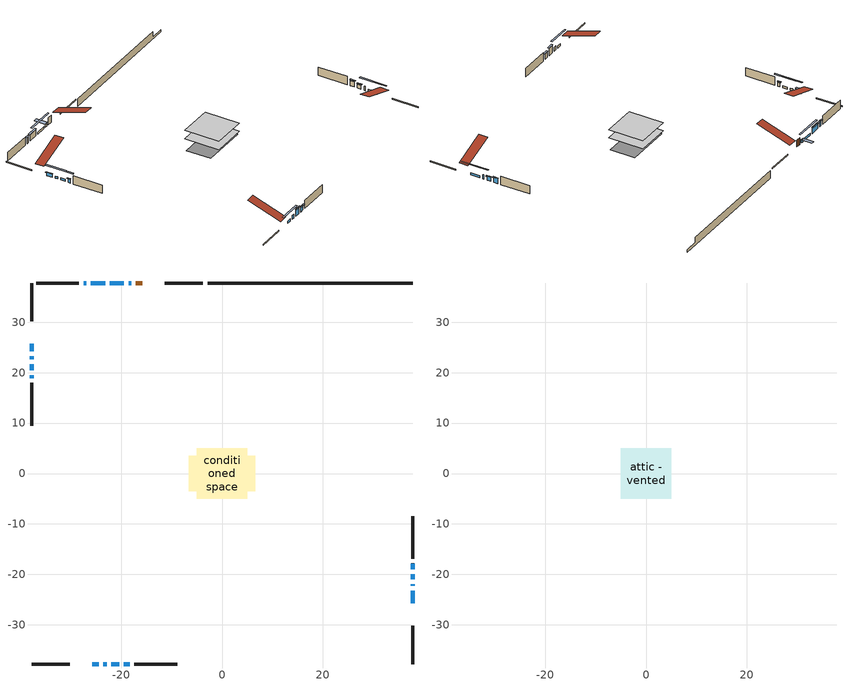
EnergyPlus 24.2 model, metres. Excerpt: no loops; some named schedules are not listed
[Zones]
conditioned space
 floor adiabatic (AdiabaticFloorConstruction): -4.98,-4.98 -4.98,4.98 4.98,4.98 4.98,-4.98 z0.61
 floor foundation (Slab1 construction): -6.6,-3.56 -6.6,3.56 6.6,3.56 6.6,-3.56 z-1.6
 wall outside (RimJoist1 construction): -3.78,37.79 -11.4,37.79 / -37.79,-37.79 -30.17,-37.79 / -37.79,37.79 -37.79,30.17 / 37.79,-37.79 37.79,-30.17 z0.61:0.91
 wall outside (AdiabaticWallConstruction 1): -15.81,37.79 -17.09,37.79 z0.61:2.64
 wall outside (AdiabaticWallConstruction): -18.01,37.79 -18.53,37.79 z0.61:1.43; -37.79,25.76 -37.79,24.23 z0.61:1.53; 37.79,-25.76 37.79,-23.21 z0.61:1.24; -19.45,37.79 -22.27,37.79 z0.61:1.2; -25.76,-37.79 -24.48,-37.79 / -37.79,23.3 -37.79,22.64 z0.61:1.27; -23.56,-37.79 -22.86,-37.79 / 37.79,-22.29 37.79,-21.94 z0.61:1.83; -37.79,21.71 -37.79,20.44 z0.61:1.22; 37.79,-21.02 37.79,-19.95 / -37.79,19.51 -37.79,18.9 z0.61:1.75; 37.79,-19.02 37.79,-17.85 / -19.48,-37.79 -18.31,-37.79 z0.61:2.13; -23.2,37.79 -26.02,37.79 z0.61:2.34; -26.95,37.79 -27.46,37.79 z0.61:2.26; -21.94,-37.79 -20.41,-37.79 z0.61:2.64
 wall outside (Wall1 construction): -28.39,37.79 -36.86,37.79 / -17.39,-37.79 -8.92,-37.79 / -37.79,17.97 -37.79,9.5 / 37.79,-16.92 37.79,-8.45 z0.61:3.05
 wall foundation (FoundationWall1 construction): -2.85,37.79,-1.6 -2.85,37.79,0.61 33.72,37.79,0.61 33.72,37.79,-0.9 37.79,37.79,-0.9 37.79,37.79,-1.6
 window (WindowConstruction 8): -18.02,37.79 -18.53,37.79 z0.61:1.42
 window (WindowConstruction 7): -37.79,25.75 -37.79,24.23 z0.61:1.52
 window (WindowConstruction 10): 37.79,-25.75 37.79,-23.21 z0.61:1.24
 window (WindowConstruction 11): -19.45,37.79 -22.27,37.79 z0.61:1.2
 window (WindowConstruction 12): -25.75,-37.79 -24.48,-37.79 z0.61:1.27
 window (WindowConstruction 13): -23.55,-37.79 -22.87,-37.79 z0.61:1.83
 window (WindowConstruction 14): -37.79,23.3 -37.79,22.64 z0.61:1.27
 window (WindowConstruction 15): -37.79,21.71 -37.79,20.44 z0.61:1.22
 window (WindowConstruction 9): 37.79,-22.28 37.79,-21.95 z0.61:1.83
 window (WindowConstruction): 37.79,-21.02 37.79,-19.95 z0.61:1.75
 window (WindowConstruction 1): 37.79,-19.02 37.79,-17.85 z0.61:2.13
 window (WindowConstruction 2): -23.2,37.79 -26.02,37.79 z0.61:2.34
 window (WindowConstruction 3): -26.95,37.79 -27.46,37.79 z0.61:2.26
 window (WindowConstruction 4): -21.94,-37.79 -20.41,-37.79 z0.61:2.64
 window (WindowConstruction 5): -19.48,-37.79 -18.32,-37.79 z0.61:2.13
 window (WindowConstruction 6): -37.79,19.51 -37.79,18.9 z0.61:1.75
 door (Door): -15.82,37.79 -17.09,37.79 z0.61:2.64
 ceiling adiabatic (AdiabaticFloorConstruction): 4.98,-4.98 4.98,4.98 -4.98,4.98 -4.98,-4.98 z0.61
attic - vented
 floor to conditioned space (Floor1 construction Reversed): -4.98,-4.98 -4.98,4.98 4.98,4.98 4.98,-4.98 z3.05
 roof outside (Roof1 construction): -14.89,37.79,3.05 -14.89,28.09,6.28 -12.33,28.09,6.28 -12.33,37.79,3.05; -26.68,-37.79,3.05 -26.68,-28.09,6.28 -29.24,-28.09,6.28 -29.24,-37.79,3.05; -37.79,26.68,3.05 -28.09,26.68,6.28 -28.09,29.24,6.28 -37.79,29.24,3.05; 37.79,-26.68,3.05 28.09,-26.68,6.28 28.09,-29.24,6.28 37.79,-29.24,3.05
shading: -18.78,37.79 -17.77,37.79 -17.77,40.99 -18.78,40.99 z1.67; -37.79,24.03 -37.79,25.96 -38.2,25.96 -38.2,24.03 z1.73; 37.79,-20.57 37.79,-28.39 38.2,-28.39 38.2,-20.57 z3.88; -24.91,37.79 -16.81,37.79 -16.81,38.2 -24.91,38.2 z3.83; -21.84,-37.79 -28.39,-37.79 -28.39,-38.2 -21.84,-38.2 z3.91; -37.79,20 -37.79,25.94 -38.2,25.94 -38.2,20 z3.91; -37.79,17.8 -37.79,24.35 -38.2,24.35 -38.2,17.8 z3.86; 37.79,-19.75 37.79,-21.22 38.2,-21.22 38.2,-19.75 z1.95; 37.79,-17.65 37.79,-19.22 38.2,-19.22 38.2,-17.65 z2.34; -26.22,37.79 -23,37.79 -23,38.2 -26.22,38.2 z2.54; -27.66,37.79 -26.75,37.79 -26.75,38.2 -27.66,38.2 z2.46; -20.21,-37.79 -22.14,-37.79 -22.14,-38.2 -20.21,-38.2 z2.84; -18.11,-37.79 -19.68,-37.79 -19.68,-38.2 -18.11,-38.2 z2.34; -37.79,18.7 -37.79,19.71 -38.2,19.71 -38.2,18.7 z1.95
[Building]
Building 1: Terrain=Suburbs
[Site:Location]
Toronto City Centre_ON: Latitude {deg}=43.63; Longitude {deg}=-79.39; Time Zone {hr}=-5; Elevation {m}=77; Keep Site Location Information=Yes
[Site:GroundTemperature:Shallow]
5.01852, 3.26908, 3.12898, 3.95918, 7.29196, 10.6092, 13.4851, 15.3069, 15.4617, 13.9799, 11.1774, 7.9619
[Site:WaterMainsTemperature]
Calculation Method=Schedule; Temperature Schedule=mains temperature schedule
[Material] Roughness=Rough; Thermal Absorptance=0.9
Name | Thickness {m} | Conductivity {W/m-K} | Density {kg/m3} | Specific Heat {J/kg-K} | Solar Absorptance | Visible Absorptance
asphalt or fiberglass shingles | 0.00635 | 0.162714 | 1121.4 | 1465.45 | 0.4 | 0.4
ceiling loosefill ins | 0.0846667 | 0.0480833 | 16.02 | 1046.75 | 0.7 | 0.7
ceiling stud and cavity | 0.1397 | 0.103438 | 65.682 | 1177.47 | 0.7 | 0.7
concrete 4.0 in. | 0.1016 | 1.803125 | 2242.8 | 837.4 | 0.7 | 0.7
concrete 8.0 in. | 0.2032 | 1.803125 | 2242.8 | 837.4 | 0.7 | 0.7
door material | 0.04445 | 0.053851 | 512.64 | 1214.23 | 0.7 | 0.7
exterior vertical ins | 0.0146084 | 0.029427 | 32.04 | 1214.23 | 0.7 | 0.7
floor covering | 0.0127 | 0.0433444 | 54.468 | 1339.84 | 0.6 | 0.6
floor rigid ins; wall rigid ins | 0.512978 | 0.029427 | 32.04 | 1214.23 | 0.7 | 0.7
floor stud and cavity | 0.1397 | 1.75129 | 37.0049 | 1207.88 | 0.7 | 0.7
furniture material conditioned space 1 | 0.1524 | 0.115458 | 640.8 | 1214.23 | 0.6 | 0.6
gypsum board | 0.0127 | 0.160291 | 801 | 837.4 | 0.6 | 0.6
gypsum board 1 | 0.0127 | 0.160291 | 801 | 837.4 | 0.7 | 0.7
osb sheathing 0.5 in. | 0.0127 | 0.115458 | 512.64 | 1214.23 | 0.7 | 0.7
osb sheathing 0.75 in. | 0.01905 | 0.115458 | 512.64 | 1214.23 | 0.7 | 0.7
rim joist stud and cavity | 0.0508 | 0.107068 | 50.32683 | 1063.81 | 0.6 | 0.6
slab rigid ins | 0.00025908 | 0.029427 | 32.04 | 1214.23 | 0.7 | 0.7
wall stud and cavity | 0.1397 | 0.0989258 | 139.0536 | 1170.24 | 0.7 | 0.7
wall stud and cavity 1 | 0.0889 | 0.380278 | 52.3479 | 1209.89 | 0.7 | 0.7
wall stud and cavity 2 | 0.0889 | 0.391764 | 83.0341 | 1211.67 | 0.7 | 0.7
wood siding | 0.0254 | 0.102417 | 544.68 | 1172.36 | 0.4 | 0.4
wood siding 1; wood siding 2; wood siding 3 | 0.0254 | 0.102417 | 544.68 | 1172.36 | 0.7 | 0.7
[WindowMaterial:SimpleGlazingSystem]
Name | U-Factor {W/m2-K} | Solar Heat Gain Coefficient
WindowMaterial | 2.17808 | 0.61
WindowMaterial 1 | 2.13152 | 0.63
WindowMaterial 10 | 2.95937 | 0.63
WindowMaterial 11 | 2.99003 | 0.59
WindowMaterial 12 | 2.96619 | 0.62
WindowMaterial 2 | 2.0367 | 0.66
WindowMaterial 3 | 2.97981 | 0.61
WindowMaterial 4 | 2.07304 | 0.65
WindowMaterial 5 | 2.28596 | 0.58
WindowMaterial 6 | 2.1707 | 0.62
WindowMaterial 7 | 3.30687 | 0.58
WindowMaterial 8 | 2.96278 | 0.63
WindowMaterial 9 | 2.95426 | 0.64
[Construction]
AdiabaticFloorConstruction: floor stud and cavity, floor rigid ins, osb sheathing 0.75 in., floor covering
AdiabaticWallConstruction: wood siding 2, wall rigid ins, wall stud and cavity 1, gypsum board
AdiabaticWallConstruction 1: wood siding 3, wall rigid ins, wall stud and cavity 1, gypsum board
Door: door material
Floor1 construction Reversed: gypsum board, ceiling stud and cavity, ceiling loosefill ins
FoundationWall1 construction: concrete 8.0 in., gypsum board 1
furniture construction conditioned space 1: furniture material conditioned space 1
PartitionWallConstruction: gypsum board, wall stud and cavity 2, gypsum board
RimJoist1 construction: wood siding 1, rim joist stud and cavity
Roof1 construction: asphalt or fiberglass shingles
Slab1 construction: slab rigid ins, concrete 4.0 in.
Wall1 construction: wood siding, osb sheathing 0.5 in., wall stud and cavity, gypsum board
WindowConstruction: WindowMaterial
WindowConstruction 1; WindowConstruction 5: WindowMaterial 1
WindowConstruction 10: WindowMaterial 8
WindowConstruction 11: WindowMaterial 9
WindowConstruction 12; WindowConstruction 13: WindowMaterial 10
WindowConstruction 14: WindowMaterial 11
WindowConstruction 15: WindowMaterial 12
WindowConstruction 2: WindowMaterial 2
WindowConstruction 3: WindowMaterial 3
WindowConstruction 4: WindowMaterial 4
WindowConstruction 6: WindowMaterial 5
WindowConstruction 7: WindowMaterial 6
WindowConstruction 8; WindowConstruction 9: WindowMaterial 7
[Zone] Multiplier=1; Part of Total Floor Area=Yes
Name | Volume {m3}
attic - vented | 52.0419
conditioned space | 471
[Space]
Name | Zone | Volume {m3}
attic - vented 1 | attic - vented | 52.0419
conditioned space 1 | conditioned space | 471
[ZoneInfiltration:EffectiveLeakageArea]
infil attic - vented 1: Zone or Space=attic - vented 1; Schedule=Always On Discrete; Effective Air Leakage Area {cm2}=4175.16; Stack Coefficient=0.000224818; Wind Coefficient=1.01306e-05
[ZoneMixing]
whole house fan mix: Zone or Space=attic - vented; Schedule=Always On Continuous; Design Flow Rate Calculation Method=Flow/Zone; Design Flow Rate {m3/s}=0; Source Zone or Space=conditioned space
[SurfaceProperty:ExposedFoundationPerimeter]
Slab1: Exposed Perimeter Calculation Method=TotalExposedPerimeter; Total Exposed Perimeter {m}=40.641
[InternalMass] Zone or ZoneList=conditioned space; Space or SpaceList=conditioned space 1
Name | Construction | Surface Area {m2}
furniture mass conditioned space 1 | furniture construction conditioned space 1 | 77.24
partition wall mass | PartitionWallConstruction | 193.1
[Lights]
interior lighting: Zone or ZoneList or Space or SpaceList=conditioned space 1; Schedule=interior lighting schedule; Design Level Calculation Method=LightingLevel; Lighting Level {W}=343.2; Return Air Fraction=0; Fraction Radiant=0.6; Fraction Visible=0.2; Fraction Replaceable=1
[People]
occupants: Zone or ZoneList or Space or SpaceList=conditioned space 1; Number of People Schedule=occupants schedule; Number of People Calculation Method=People; Number of People=3; Fraction Radiant=0.314171; Sensible Heat Fraction=0.56303; Activity Level Schedule=occupants activity schedule; Carbon Dioxide Generation Rate {m3/s-W}=0; Enable ASHRAE 55 Comfort Warnings=No; Mean Radiant Temperature Calculation Type=EnclosureAveraged
[ElectricEquipment] Zone or ZoneList or Space or SpaceList=conditioned space 1; Design Level Calculation Method=EquipmentLevel
Name | Schedule | Design Level {W} | Fraction Latent | Fraction Radiant | Fraction Lost
clothes dryer | clothes dryer schedule | 140.772 | 0.015 | 0.081 | 0.85
clothes washer | clothes washer schedule | 32.1985 | 0.03 | 0.162 | 0.7
cooking range | cooking range schedule | 215.147 | 0.08 | 0.432 | 0.2
dishwasher | dishwasher schedule | 66.8632 | 0.3 | 0.18 | 0.4
fridge | fridge schedule | 72.9452 | 0 | 0.6 | 0
mech vent bath fan 0 | mech vent bath fan 0 schedule | 43 | 0 | 0 | 1
mech vent house fan | mech vent house fan schedule | 0 | 0 | 0 | 1
mech vent house fan cfis | mech vent house fan cfis schedule | 0 | 0 | 0 | 0
mech vent range fan 0 | mech vent range fan 0 schedule | 43 | 0 | 0 | 1
misc plug loads | misc plug loads schedule | 494.7 | 0.045 | 0.513 | 0.1
whole house fan | Always On Discrete | 0 | 0 | 0 | 1
[OtherEquipment] Zone or ZoneList or Space or SpaceList=conditioned space 1; Design Level Calculation Method=EquipmentLevel
Name | Fuel Type | Schedule | Design Level {W} | Fraction Latent | Fraction Radiant | Fraction Lost
clothes dryer 1 | Electricity | clothes dryer schedule | 0 | 0.015 | 0.081 | 0.85
cooking range 1 | Electricity | cooking range schedule | 0 | 0.08 | 0.432 | 0.2
general water use latent | None | general water use schedule | 62.594 | 1 | 0 | 0
general water use sensible | None | general water use schedule | -61.6891 | 0 | 0.6 | 0
mech vent house fan latent load | None | Always On Discrete | 0 | 1 | 0 | 0
mech vent house fan sensible load | None | Always On Discrete | 0 | 0 | 0 | 0
water heater energy adjustment1 | NaturalGas | Always On Discrete | 0.01 | 0 | 0 | 1
[ZoneInfiltration:DesignFlowRate] Zone or ZoneList or Space or SpaceList=conditioned space 1; Schedule=Always On Discrete; Design Flow Rate Calculation Method=Flow/Zone; Design Flow Rate {m3/s}=0
infil flow; natural vent flow; whole house fan flow
[AvailabilityManager:Scheduled]
central ac and furnace airloop Availability Manager: Schedule=Always On Discrete
[Foundation:Kiva]
Foundation Kiva 1: Initial Indoor Air Temperature {C}=18; Wall Height Above Grade {m}=0.610027; Wall Depth Below Slab {m}=0.2032; Custom Block Material Name 1=exterior vertical ins; Custom Block Depth 1 {m}=2.21001; Custom Block X Position 1 {m}=0.2159; Custom Block Z Position 1 {m}=0
[Foundation:Kiva:Settings]
Soil Conductivity {W/m-K}=0.849921; Soil Density {kg/m3}=1842.3; Soil Specific Heat {J/kg-K}=418.7; Ground Solar Absorptivity=0.9; Ground Thermal Absorptivity=0.9; Ground Surface Roughness {m}=0.03; Far-Field Width {m}=40; Deep-Ground Boundary Condition=ZeroFlux; Deep-Ground Depth {m}=40; Minimum Cell Dimension {m}=0.2; Maximum Cell Growth Coefficient=3; Simulation Timestep=Timestep
[Exterior:Lights]
exterior lighting: Schedule=exterior lighting schedule; Design Level {W}=75.6
[EnergyManagementSystem:GlobalVariable]
central_ac_and_furnace_airloop_Fan_RTF
infil_program_Qfan
infil_program_Qinf
natural_vent_program_Qnv
natural_vent_program_Qwhf
[EnergyManagementSystem:Sensor]
Name | Output:Variable or Output:Meter Index Key | Output:Variable or Output:Meter
airflow_gain | infil flow | Infiltration Sensible Heat Gain Energy
airflow_gain_1 | natural vent flow | Infiltration Sensible Heat Gain Energy
airflow_gain_2 | whole house fan flow | Infiltration Sensible Heat Gain Energy
airflow_loss | infil flow | Infiltration Sensible Heat Loss Energy
airflow_loss_1 | natural vent flow | Infiltration Sensible Heat Loss Energy
airflow_loss_2 | whole house fan flow | Infiltration Sensible Heat Loss Energy
clg_load_cond |  | Cooling:EnergyTransfer:Zone:CONDITIONED SPACE
clg_sp_s; clg_sp_s_1 | cooling setpoint | Schedule Value
clothes_dryer_exhaust_0_sch_s | clothes dryer exhaust 0 schedule | Schedule Value
cool_season | cooling season schedule | Schedule Value
htg_load_cond |  | Heating:EnergyTransfer:Zone:CONDITIONED SPACE
htg_sp_s; htg_sp_s_1 | heating setpoint | Schedule Value
ig_ee_conv | clothes dryer | Electric Equipment Convective Heating Energy
ig_ee_conv_2 | cooking range | Electric Equipment Convective Heating Energy
ig_ee_conv_4 | fridge | Electric Equipment Convective Heating Energy
ig_ee_conv_5 | misc plug loads | Electric Equipment Convective Heating Energy
ig_ee_conv_6 | whole house fan | Electric Equipment Convective Heating Energy
ig_ee_rad | clothes dryer | Electric Equipment Radiant Heating Energy
ig_ee_rad_2 | cooking range | Electric Equipment Radiant Heating Energy
ig_ee_rad_4 | fridge | Electric Equipment Radiant Heating Energy
ig_ee_rad_5 | misc plug loads | Electric Equipment Radiant Heating Energy
ig_ee_rad_6 | whole house fan | Electric Equipment Radiant Heating Energy
ig_lgt_conv | interior lighting | Lights Convective Heating Energy
ig_lgt_rad | interior lighting | Lights Radiant Heating Energy
ig_lgt_vis | interior lighting | Lights Visible Radiation Heating Energy
ig_oe_conv | clothes dryer 1 | Other Equipment Convective Heating Energy
ig_oe_conv_1 | cooking range 1 | Other Equipment Convective Heating Energy
ig_oe_conv_2 | general water use latent | Other Equipment Convective Heating Energy
ig_oe_conv_3 | general water use sensible | Other Equipment Convective Heating Energy
ig_oe_conv_4 | water heater energy adjustment1 | Other Equipment Convective Heating Energy
ig_oe_rad | clothes dryer 1 | Other Equipment Radiant Heating Energy
ig_oe_rad_1 | cooking range 1 | Other Equipment Radiant Heating Energy
ig_oe_rad_2 | general water use latent | Other Equipment Radiant Heating Energy
ig_oe_rad_3 | general water use sensible | Other Equipment Radiant Heating Energy
ig_oe_rad_4 | water heater energy adjustment1 | Other Equipment Radiant Heating Energy
ig_ppl_conv | occupants | People Convective Heating Energy
ig_ppl_rad | occupants | People Radiant Heating Energy
im_conv | furniture mass conditioned space 1 | Surface Inside Face Convection Heat Gain Energy
im_conv_1 | partition wall mass | Surface Inside Face Convection Heat Gain Energy
im_ig | furniture mass conditioned space 1 | Surface Inside Face Internal Gains Radiation Heat Gain Energy
im_ig_1 | partition wall mass | Surface Inside Face Internal Gains Radiation Heat Gain Energy
im_lgt | furniture mass conditioned space 1 | Surface Inside Face Lights Radiation Heat Gain Energy
im_lgt_1 | partition wall mass | Surface Inside Face Lights Radiation Heat Gain Energy
im_sol | furniture mass conditioned space 1 | Surface Inside Face Solar Radiation Heat Gain Energy
im_sol_1 | partition wall mass | Surface Inside Face Solar Radiation Heat Gain Energy
im_surf | furniture mass conditioned space 1 | Surface Inside Face Net Surface Thermal Radiation Heat Gain Energy
im_surf_1 | partition wall mass | Surface Inside Face Net Surface Thermal Radiation Heat Gain Energy
mech_vent_bath_fan_0_sch_s | mech vent bath fan 0 schedule | Schedule Value
mech_vent_range_fan_0_sch_s | mech vent range fan 0 schedule | Schedule Value
mv_conv | mech vent bath fan 0 | Electric Equipment Convective Heating Energy
mv_conv_1 | mech vent house fan | Electric Equipment Convective Heating Energy
mv_conv_2 | mech vent house fan cfis | Electric Equipment Convective Heating Energy
mv_conv_3 | mech vent range fan 0 | Electric Equipment Convective Heating Energy
mv_conv_4 | mech vent house fan latent load | Other Equipment Convective Heating Energy
mv_conv_5 | mech vent house fan sensible load | Other Equipment Convective Heating Energy
mv_rad | mech vent bath fan 0 | Electric Equipment Radiant Heating Energy
mv_rad_1 | mech vent house fan | Electric Equipment Radiant Heating Energy
mv_rad_2 | mech vent house fan cfis | Electric Equipment Radiant Heating Energy
mv_rad_3 | mech vent range fan 0 | Electric Equipment Radiant Heating Energy
mv_rad_4 | mech vent house fan latent load | Other Equipment Radiant Heating Energy
mv_rad_5 | mech vent house fan sensible load | Other Equipment Radiant Heating Energy
natural_vent_s | natural vent schedule | Schedule Value
out_pb_s |  | Site Outdoor Air Barometric Pressure
out_wt_s |  | Site Outdoor Air Humidity Ratio
site_vw_s |  | Site Wind Speed
ss_back_out | Window1 | Surface Window Shortwave from Zone Back Out Window Heat Transfer Rate
ss_back_out_1 | Window10 | Surface Window Shortwave from Zone Back Out Window Heat Transfer Rate
ss_back_out_10 | Window4 | Surface Window Shortwave from Zone Back Out Window Heat Transfer Rate
ss_back_out_11 | Window5 | Surface Window Shortwave from Zone Back Out Window Heat Transfer Rate
ss_back_out_12 | Window6 | Surface Window Shortwave from Zone Back Out Window Heat Transfer Rate
ss_back_out_13 | Window7 | Surface Window Shortwave from Zone Back Out Window Heat Transfer Rate
ss_back_out_14 | Window8 | Surface Window Shortwave from Zone Back Out Window Heat Transfer Rate
ss_back_out_15 | Window9 | Surface Window Shortwave from Zone Back Out Window Heat Transfer Rate
ss_back_out_2 | Window11 | Surface Window Shortwave from Zone Back Out Window Heat Transfer Rate
ss_back_out_3 | Window13 | Surface Window Shortwave from Zone Back Out Window Heat Transfer Rate
ss_back_out_4 | Window14 | Surface Window Shortwave from Zone Back Out Window Heat Transfer Rate
ss_back_out_5 | Window15 | Surface Window Shortwave from Zone Back Out Window Heat Transfer Rate
ss_back_out_6 | Window16 | Surface Window Shortwave from Zone Back Out Window Heat Transfer Rate
ss_back_out_7 | Window17 | Surface Window Shortwave from Zone Back Out Window Heat Transfer Rate
ss_back_out_8 | Window2 | Surface Window Shortwave from Zone Back Out Window Heat Transfer Rate
ss_back_out_9 | Window3 | Surface Window Shortwave from Zone Back Out Window Heat Transfer Rate
ss_conv | Door1 | Surface Inside Face Convection Heat Gain Energy
ss_conv_1 | Window1 | Surface Inside Face Convection Heat Gain Energy
ss_conv_10 | Window3 | Surface Inside Face Convection Heat Gain Energy
ss_conv_11 | Window4 | Surface Inside Face Convection Heat Gain Energy
ss_conv_12 | Window5 | Surface Inside Face Convection Heat Gain Energy
ss_conv_13 | Window6 | Surface Inside Face Convection Heat Gain Energy
ss_conv_14 | Window7 | Surface Inside Face Convection Heat Gain Energy
ss_conv_15 | Window8 | Surface Inside Face Convection Heat Gain Energy
ss_conv_16 | Window9 | Surface Inside Face Convection Heat Gain Energy
ss_conv_2 | Window10 | Surface Inside Face Convection Heat Gain Energy
ss_conv_3 | Window11 | Surface Inside Face Convection Heat Gain Energy
ss_conv_4 | Window13 | Surface Inside Face Convection Heat Gain Energy
ss_conv_5 | Window14 | Surface Inside Face Convection Heat Gain Energy
ss_conv_6 | Window15 | Surface Inside Face Convection Heat Gain Energy
ss_conv_7 | Window16 | Surface Inside Face Convection Heat Gain Energy
ss_conv_8 | Window17 | Surface Inside Face Convection Heat Gain Energy
ss_conv_9 | Window2 | Surface Inside Face Convection Heat Gain Energy
ss_ig | Door1 | Surface Inside Face Internal Gains Radiation Heat Gain Energy
ss_ig_1 | Window1 | Surface Inside Face Internal Gains Radiation Heat Gain Energy
ss_ig_10 | Window3 | Surface Inside Face Internal Gains Radiation Heat Gain Energy
ss_ig_11 | Window4 | Surface Inside Face Internal Gains Radiation Heat Gain Energy
ss_ig_12 | Window5 | Surface Inside Face Internal Gains Radiation Heat Gain Energy
ss_ig_13 | Window6 | Surface Inside Face Internal Gains Radiation Heat Gain Energy
ss_ig_14 | Window7 | Surface Inside Face Internal Gains Radiation Heat Gain Energy
ss_ig_15 | Window8 | Surface Inside Face Internal Gains Radiation Heat Gain Energy
ss_ig_16 | Window9 | Surface Inside Face Internal Gains Radiation Heat Gain Energy
ss_ig_2 | Window10 | Surface Inside Face Internal Gains Radiation Heat Gain Energy
ss_ig_3 | Window11 | Surface Inside Face Internal Gains Radiation Heat Gain Energy
ss_ig_4 | Window13 | Surface Inside Face Internal Gains Radiation Heat Gain Energy
ss_ig_5 | Window14 | Surface Inside Face Internal Gains Radiation Heat Gain Energy
ss_ig_6 | Window15 | Surface Inside Face Internal Gains Radiation Heat Gain Energy
ss_ig_7 | Window16 | Surface Inside Face Internal Gains Radiation Heat Gain Energy
ss_ig_8 | Window17 | Surface Inside Face Internal Gains Radiation Heat Gain Energy
ss_ig_9 | Window2 | Surface Inside Face Internal Gains Radiation Heat Gain Energy
ss_lgt | Door1 | Surface Inside Face Lights Radiation Heat Gain Energy
ss_sol | Door1 | Surface Inside Face Solar Radiation Heat Gain Energy
ss_surf | Door1 | Surface Inside Face Net Surface Thermal Radiation Heat Gain Energy
ss_surf_1 | Window1 | Surface Inside Face Net Surface Thermal Radiation Heat Gain Energy
ss_surf_10 | Window3 | Surface Inside Face Net Surface Thermal Radiation Heat Gain Energy
ss_surf_11 | Window4 | Surface Inside Face Net Surface Thermal Radiation Heat Gain Energy
ss_surf_12 | Window5 | Surface Inside Face Net Surface Thermal Radiation Heat Gain Energy
ss_surf_13 | Window6 | Surface Inside Face Net Surface Thermal Radiation Heat Gain Energy
ss_surf_14 | Window7 | Surface Inside Face Net Surface Thermal Radiation Heat Gain Energy
ss_surf_15 | Window8 | Surface Inside Face Net Surface Thermal Radiation Heat Gain Energy
ss_surf_16 | Window9 | Surface Inside Face Net Surface Thermal Radiation Heat Gain Energy
ss_surf_2 | Window10 | Surface Inside Face Net Surface Thermal Radiation Heat Gain Energy
ss_surf_3 | Window11 | Surface Inside Face Net Surface Thermal Radiation Heat Gain Energy
ss_surf_4 | Window13 | Surface Inside Face Net Surface Thermal Radiation Heat Gain Energy
ss_surf_5 | Window14 | Surface Inside Face Net Surface Thermal Radiation Heat Gain Energy
ss_surf_6 | Window15 | Surface Inside Face Net Surface Thermal Radiation Heat Gain Energy
ss_surf_7 | Window16 | Surface Inside Face Net Surface Thermal Radiation Heat Gain Energy
ss_surf_8 | Window17 | Surface Inside Face Net Surface Thermal Radiation Heat Gain Energy
ss_surf_9 | Window2 | Surface Inside Face Net Surface Thermal Radiation Heat Gain Energy
ss_trans_in | Window1 | Surface Window Transmitted Solar Radiation Rate
ss_trans_in_1 | Window10 | Surface Window Transmitted Solar Radiation Rate
ss_trans_in_10 | Window4 | Surface Window Transmitted Solar Radiation Rate
ss_trans_in_11 | Window5 | Surface Window Transmitted Solar Radiation Rate
ss_trans_in_12 | Window6 | Surface Window Transmitted Solar Radiation Rate
ss_trans_in_13 | Window7 | Surface Window Transmitted Solar Radiation Rate
ss_trans_in_14 | Window8 | Surface Window Transmitted Solar Radiation Rate
ss_trans_in_15 | Window9 | Surface Window Transmitted Solar Radiation Rate
ss_trans_in_2 | Window11 | Surface Window Transmitted Solar Radiation Rate
ss_trans_in_3 | Window13 | Surface Window Transmitted Solar Radiation Rate
ss_trans_in_4 | Window14 | Surface Window Transmitted Solar Radiation Rate
ss_trans_in_5 | Window15 | Surface Window Transmitted Solar Radiation Rate
ss_trans_in_6 | Window16 | Surface Window Transmitted Solar Radiation Rate
